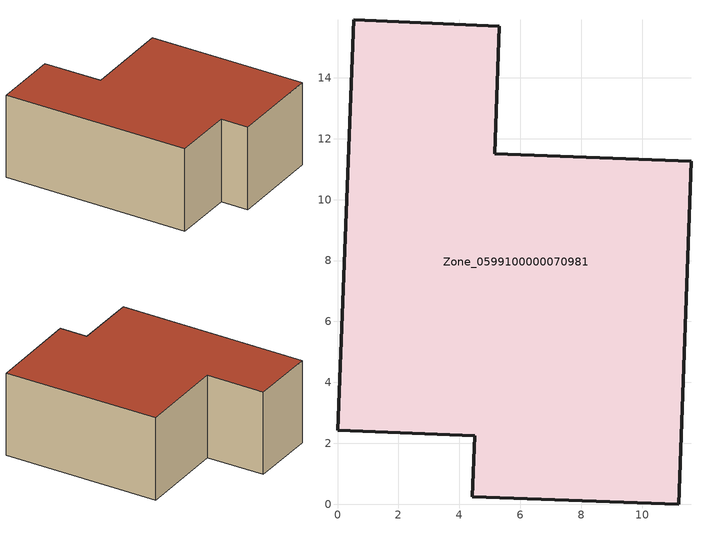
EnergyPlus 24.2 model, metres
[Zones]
Zone_0599100000070981
 floor ground (C_G): 4.51,2.24 0,2.43 0.53,15.9 5.32,15.7 5.16,11.5 11.61,11.27 11.2,0 4.42,0.24 z0
 wall outside (C_F): 11.2,0 11.61,11.27 5.16,11.5 5.32,15.7 0.53,15.9 0,2.43 4.51,2.24 4.42,0.24 11.2,0 z0:6.11
 roof outside (C_R): 0,2.43 4.51,2.24 4.42,0.24 11.2,0 11.61,11.27 5.16,11.5 5.32,15.7 0.53,15.9 z6.11
[BUILDING]
Pand.0599100000070981: North Axis=0; Terrain=City; Loads Convergence Tolerance Value=0.04; Temperature Convergence Tolerance Value=0.4; Solar Distribution=FullExterior; Maximum Number of Warmup Days=25; Minimum Number of Warmup Days=1
[Site:Location]
Rotterdam.The.Hague.AP_ZH_NLD Design_Conditions: Latitude=51.96; Longitude=4.45; Time Zone=1; Elevation=-4.5
[SITE:GROUNDTEMPERATURE:BUILDINGSURFACE]
18, 18, 18, 18, 18, 18, 18, 18, 18, 18, 18, 18
[MATERIAL] Thermal Absorptance=0.9; Solar Absorptance=0.7; Visible Absorptance=0.7
Name | Roughness | Thickness | Conductivity | Density | Specific Heat
G.D.1965 | MediumSmooth | 0.15 | 1 | 540 | 1210
F.D.1965 | Rough | 0.3 | 0.857143 | 1920 | 840
R.D.1965 | MediumRough | 0.2 | 0.08 | 1500 | 1000
[CONSTRUCTION]
C_G: G.D.1965
C_F: F.D.1965
C_R: R.D.1965
[ZONE]
Zone_0599100000070981: Type=1; Multiplier=1; Ceiling Height=Autocalculate; Volume=Autocalculate; Floor Area=autocalculate; Part of Total Floor Area=Yes
[ZONEINFILTRATION:DESIGNFLOWRATE]
Infil_Zone_0599100000070981: Zone or ZoneList or Space or SpaceList=Zone_0599100000070981; Schedule=AlwaysOn; Design Flow Rate Calculation Method=Flow/Area; Flow Rate per Floor Area=0.0042; Constant Term Coefficient=1; Temperature Term Coefficient=0; Velocity Term Coefficient=0; Velocity Squared Term Coefficient=0
[HVACTEMPLATE:ZONE:IDEALLOADSAIRSYSTEM]
Zone_0599100000070981: Maximum Heating Supply Air Temperature=50; Minimum Cooling Supply Air Temperature=13; Maximum Heating Supply Air Humidity Ratio=0.0156; Minimum Cooling Supply Air Humidity Ratio=0.0077; Heating Limit=NoLimit; Cooling Limit=NoLimit; Dehumidification Control Type=ConstantSensibleHeatRatio; Cooling Sensible Heat Ratio=0.7; Dehumidification Setpoint=60; Humidification Control Type=None; Humidification Setpoint=30; Outdoor Air Method=None; Outdoor Air Flow Rate per Person=0.00944; Outdoor Air Flow Rate per Zone Floor Area=0; Outdoor Air Flow Rate per Zone=0; Demand Controlled Ventilation Type=None; Outdoor Air Economizer Type=NoEconomizer; Heat Recovery Type=None; Sensible Heat Recovery Effectiveness=0.7; Latent Heat Recovery Effectiveness=0.65
[ZONECONTROL:THERMOSTAT]
ThermostatControl_Zone_0599100000070981: Zone or ZoneList=Zone_0599100000070981; Control Type Schedule=DualSetpointControlType; Control 1=Thermostat_Zone_0599100000070981; Temperature Difference Between Cutout And Setpoint=0
[THERMOSTATSETPOINT:DUALSETPOINT]
Thermostat_Zone_0599100000070981: Heating Setpoint Temperature Schedule=HeatingSetpoint_Zone_0599100000070981; Cooling Setpoint Temperature Schedule=CoolingSetpoint_Zone_0599100000070981
[SCHEDULE:COMPACT]
HeatingSetpoint_Zone_0599100000070981: Through: 12/31, For: AllDays, Until: 24:00, 21
CoolingSetpoint_Zone_0599100000070981: Through: 12/31, For: AllDays, Until: 24:00, 24
DualSetpointControlType: Through: 12/31, For: AllDays, Until: 24:00, 4
AlwaysOn: Through: 12/31, For: AllDays, Until: 24:00, 1
